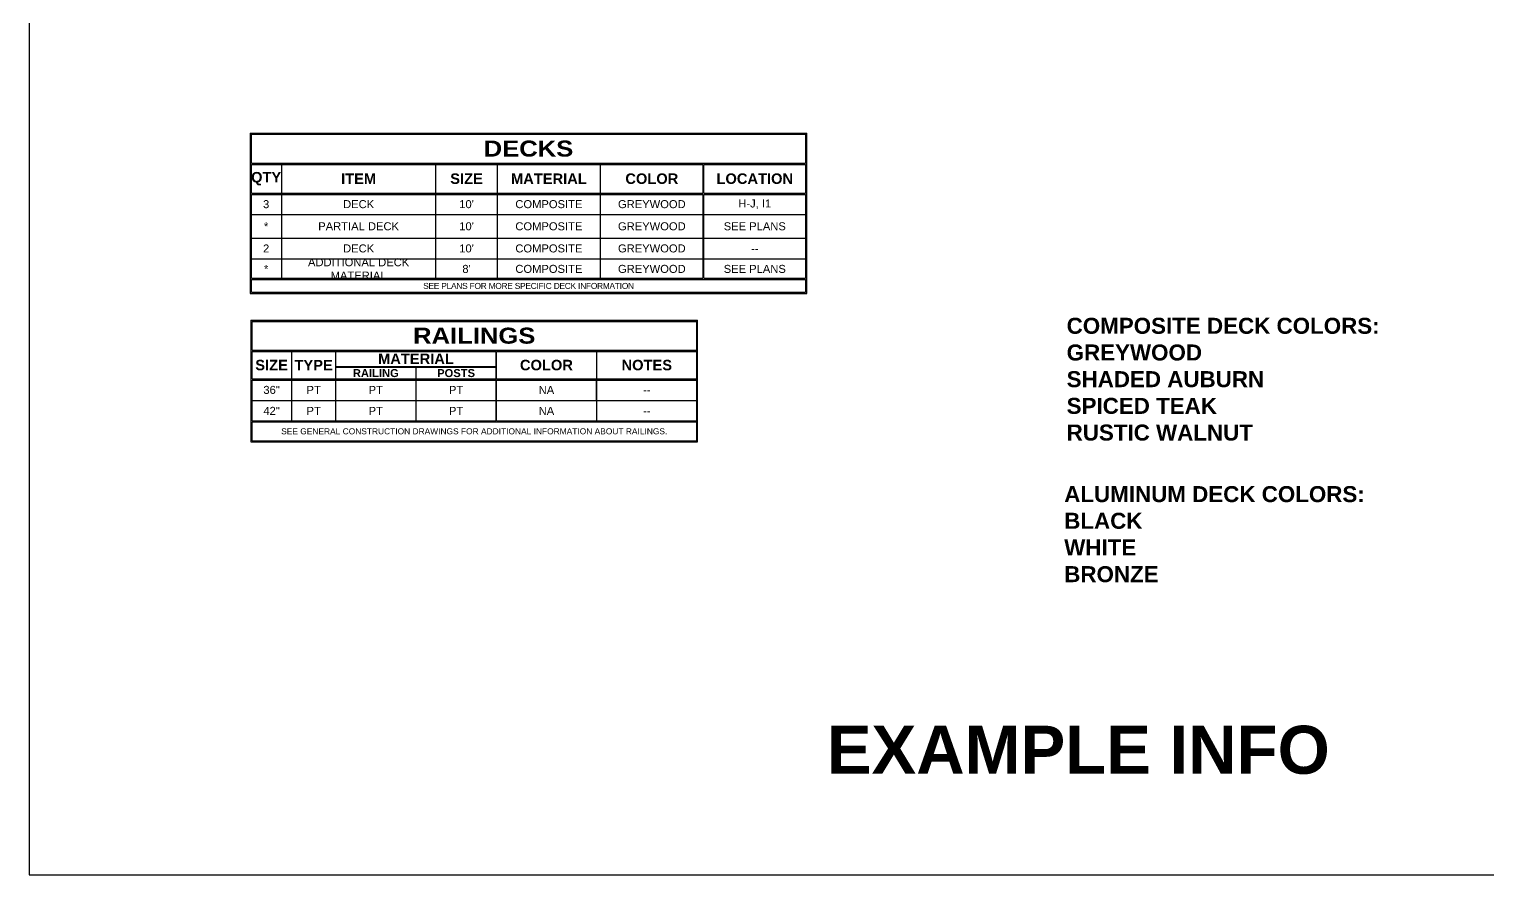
# Model space of a CAD drawing. Header units: inches. Extents: x 0 to 7225, y -1280 to 2424.
# Drawn here: x 5767 to 6496, y 830 to 1253 of the extents above; entities that cross this region are included whole.
import ezdxf

# ---------------------------------------------------------------- set-up
doc = ezdxf.new("R2010")
doc.units = ezdxf.units.IN
doc.header["$LTSCALE"] = 10
doc.header["$MEASUREMENT"] = 0
doc.layers.get('0').update_dxf_attribs({"linetype": 'CONTINUOUS'})
doc.layers.add('VIEWPORT', color=14, linetype='CONTINUOUS', plot=False)
doc.styles.add('style1', font='arial.ttf')
doc.styles.add('style2', font='arialbd.ttf')
doc.styles.add('style3', font='ariblk.ttf')

# ---------------------------------------------------------------- blocks, each defined once
blk = doc.blocks.new('*T81')
at = {"layer": 'VIEWPORT', "color": 0, "lineweight": -2, "transparency": 16777216}
for p, q in [((-0.3125, 0.3125), (277.9999999999991, 0.3125)), ((-0.3125, 0.3125), (-0.3125, -79.9287321384063)), ((277.9999999999991, -15.03080753819881), (277.9999999999991, 0.3125)), ((0.3125, -0.3125), (277.3749999999991, -0.3125)), ((0.3125, -14.71830753819881), (0.3125, -0.3125)), ((277.3749999999991, -0.3125), (277.3749999999991, -14.71830753819881)), ((0.3125, -29.71830753819881), (0.3125, -15.34330753819881)), ((15.3125, -15.34330753819881), (15.3125, -29.71830753819881)), ((15.5625, -29.71830753819881), (15.5625, -15.34330753819881)), ((92.3125, -15.34330753819881), (92.3125, -29.71830753819881)), ((92.5625, -29.71830753819881), (92.5625, -15.34330753819881)), ((123.1875, -15.34330753819881), (123.1875, -29.71830753819881)), ((123.4375, -29.71830753819881), (123.4375, -15.34330753819881)), ((174.645833333333, -15.34330753819881), (174.645833333333, -29.71830753819881)), ((174.895833333333, -29.71830753819881), (174.895833333333, -15.34330753819881)), ((225.9166666666661, -15.34330753819881), (225.9166666666661, -29.71830753819881)), ((226.5416666666661, -29.71830753819881), (226.5416666666661, -15.34330753819881)), ((277.3749999999991, -15.34330753819881), (277.3749999999991, -29.71830753819881)), ((277.9999999999991, -30.03080753819881), (277.9999999999991, -15.03080753819881)), ((0.3125, -29.71830753819881), (15.3125, -29.71830753819881)), ((0.3125, -30.34330753819881), (15.3125, -30.34330753819881)), ((0.3125, -40.49018650496919), (0.3125, -30.34330753819881)), ((15.3125, -30.34330753819881), (15.3125, -72.3037321384063)), ((15.5625, -29.71830753819881), (92.3125, -29.71830753819881)), ((15.5625, -30.34330753819881), (92.3125, -30.34330753819881)), ((15.5625, -40.49018650496919), (15.5625, -30.34330753819881)), ((92.3125, -30.34330753819881), (92.3125, -72.3037321384063)), ((92.5625, -29.71830753819881), (123.1875, -29.71830753819881)), ((92.5625, -30.34330753819881), (123.1875, -30.34330753819881)), ((92.5625, -40.49018650496919), (92.5625, -30.34330753819881)), ((123.1875, -30.34330753819881), (123.1875, -72.3037321384063)), ((123.4375, -29.71830753819881), (174.645833333333, -29.71830753819881)), ((123.4375, -30.34330753819881), (174.748333333333, -30.34330753819881)), ((123.4375, -40.49018650496919), (123.4375, -30.34330753819881)), ((174.7933333333331, -30.34330753819881), (225.9166666666661, -30.34330753819881)), ((174.895833333333, -29.71830753819881), (225.9166666666661, -29.71830753819881)), ((225.9166666666661, -30.34330753819881), (225.9166666666661, -72.3037321384063)), ((226.5416666666661, -29.71830753819881), (277.3749999999991, -29.71830753819881)), ((226.5416666666661, -30.34330753819881), (277.3749999999991, -30.34330753819881)), ((226.5416666666661, -40.49018650496919), (226.5416666666661, -30.34330753819881)), ((277.3749999999991, -30.34330753819881), (277.3749999999991, -72.3037321384063)), ((277.9999999999991, -40.49018650496919), (277.9999999999991, -30.03080753819881)), ((0.3125, -52.15685317163593), (0.3125, -40.49018650496919)), ((15.5625, -40.49018650496919), (92.3125, -40.49018650496919)), ((15.5625, -52.15685317163593), (15.5625, -40.49018650496919)), ((92.5625, -40.49018650496919), (123.1875, -40.49018650496919)), ((92.5625, -52.15685317163593), (92.5625, -40.49018650496919)), ((123.4375, -40.49018650496919), (174.748333333333, -40.49018650496919)), ((123.4375, -52.15685317163593), (123.4375, -40.49018650496919)), ((174.645833333333, -40.49018650496919), (174.645833333333, -52.15685317163593)), ((174.7933333333331, -40.49018650496919), (225.9166666666661, -40.49018650496919)), ((174.895833333333, -52.15685317163593), (174.895833333333, -40.49018650496919)), ((226.5416666666661, -40.49018650496919), (277.3749999999991, -40.49018650496919)), ((226.5416666666661, -52.15685317163593), (226.5416666666661, -40.49018650496919)), ((277.9999999999991, -52.15685317163593), (277.9999999999991, -40.49018650496919)), ((0.3125, -62.6162321384063), (0.3125, -52.15685317163593)), ((15.5625, -52.15685317163593), (92.3125, -52.15685317163593)), ((15.5625, -62.6162321384063), (15.5625, -52.15685317163593)), ((92.5625, -52.15685317163593), (123.1875, -52.15685317163593)), ((92.5625, -62.6162321384063), (92.5625, -52.15685317163593)), ((123.4375, -52.15685317163593), (174.645833333333, -52.15685317163593)), ((123.4375, -62.6162321384063), (123.4375, -52.15685317163593)), ((174.895833333333, -52.15685317163593), (225.9166666666661, -52.15685317163593)), ((226.5416666666661, -52.15685317163593), (277.3749999999991, -52.15685317163593)), ((226.5416666666661, -62.6162321384063), (226.5416666666661, -52.15685317163593)), ((277.9999999999991, -62.6162321384063), (277.9999999999991, -52.15685317163593)), ((0.3125, -72.3037321384063), (0.3125, -62.6162321384063)), ((15.5625, -62.6162321384063), (92.3125, -62.6162321384063)), ((15.5625, -72.3037321384063), (15.5625, -62.6162321384063)), ((92.5625, -62.6162321384063), (123.1875, -62.6162321384063)), ((92.5625, -72.3037321384063), (92.5625, -62.6162321384063)), ((123.4375, -62.6162321384063), (174.748333333333, -62.6162321384063)), ((123.4375, -72.3037321384063), (123.4375, -62.6162321384063)), ((174.7933333333331, -62.6162321384063), (225.9166666666661, -62.6162321384063)), ((226.5416666666661, -62.6162321384063), (277.3749999999991, -62.6162321384063)), ((226.5416666666661, -72.3037321384063), (226.5416666666661, -62.6162321384063)), ((277.9999999999991, -72.6162321384063), (277.9999999999991, -62.6162321384063)), ((277.9999999999991, -79.9287321384063), (277.9999999999991, -72.6162321384063)), ((-0.3125, -79.9287321384063), (277.9999999999991, -79.9287321384063)), ((0.3125, -79.3037321384063), (0.3125, -72.9287321384063)), ((0.3125, -79.3037321384063), (277.3749999999991, -79.3037321384063)), ((277.3749999999991, -72.9287321384063), (277.3749999999991, -79.3037321384063))]:
    blk.add_line(p, q, dxfattribs=at)
at = {"layer": 'VIEWPORT', "color": 0, "linetype": 'ByBlock', "lineweight": -2, "transparency": 16777216}
for p, q in [((0.3125, -14.71830753819881), (277.3749999999991, -14.71830753819881)), ((0.3125, -15.34330753819881), (15.3125, -15.34330753819881)), ((15.5625, -15.34330753819881), (92.3125, -15.34330753819881)), ((92.5625, -15.34330753819881), (123.1875, -15.34330753819881)), ((123.4375, -15.34330753819881), (174.645833333333, -15.34330753819881)), ((174.895833333333, -15.34330753819881), (225.9166666666661, -15.34330753819881)), ((226.5416666666661, -15.34330753819881), (277.3749999999991, -15.34330753819881)), ((174.748333333333, -30.34330753819881), (174.748333333333, -40.49018650496919)), ((174.7933333333331, -40.49018650496919), (174.7933333333331, -30.34330753819881)), ((0.3125, -40.49018650496919), (15.3125, -40.49018650496919)), ((0.3125, -52.15685317163593), (15.3125, -52.15685317163593)), ((174.748333333333, -52.15685317163593), (174.748333333333, -72.3037321384063)), ((174.7933333333331, -62.6162321384063), (174.7933333333331, -52.15685317163593)), ((0.3125, -62.6162321384063), (15.3125, -62.6162321384063)), ((174.7933333333331, -72.3037321384063), (174.7933333333331, -62.6162321384063)), ((0.3125, -72.3037321384063), (15.3125, -72.3037321384063)), ((15.5625, -72.3037321384063), (92.3125, -72.3037321384063)), ((92.5625, -72.3037321384063), (123.1875, -72.3037321384063)), ((123.4375, -72.3037321384063), (174.748333333333, -72.3037321384063)), ((174.7933333333331, -72.3037321384063), (225.9166666666661, -72.3037321384063)), ((226.5416666666661, -72.3037321384063), (277.3749999999991, -72.3037321384063)), ((0.3125, -72.9287321384063), (15.5625, -72.9287321384063)), ((15.3125, -72.9287321384063), (92.5625, -72.9287321384063)), ((92.3125, -72.9287321384063), (123.4375, -72.9287321384063)), ((123.1875, -72.9287321384063), (174.7933333333331, -72.9287321384063)), ((174.748333333333, -72.9287321384063), (226.5416666666661, -72.9287321384063)), ((225.9166666666661, -72.9287321384063), (277.3749999999991, -72.9287321384063))]:
    blk.add_line(p, q, dxfattribs=at)
at = {"layer": 'VIEWPORT', "color": 222, "transparency": 16777216, "attachment_point": 5}
for s, insert, char_height, width, style in [('DECKS', (138.84375, -7.515403769099521), 8, 275.6874999999999, 'style3'), ('QTY', (7.71875, -22.53080753819881), 5.25, 13.4375, 'style2'), ('ITEM ', (53.9375, -22.53080753819881), 5.25, 75, 'style2'), ('SIZE', (107.875, -22.53080753819881), 5.25, 28.875, 'style2'), ('MATERIAL', (149.0416666666661, -22.53080753819881), 5.25, 49.45833333333333, 'style2'), ('COLOR', (200.5, -22.53080753819881), 5.25, 49.45833333333333, 'style2'), ('LOCATION', (251.958333333333, -22.53080753819881), 5.25, 49.45833333333333, 'style2'), ('3', (7.71875, -35.26049702158389), 4, 13.4375, 'style1'), ('DECK', (53.9375, -35.26049702158389), 4, 75, 'style1'), ("10'", (107.875, -35.26049702158389), 4, 28.875, 'style1'), ('COMPOSITE', (149.0416666666661, -35.26049702158389), 4, 49.45833333333333, 'style1'), ('GREYWOOD', (200.5, -35.26049702158389), 4, 49.45833333333333, 'style1'), ('H-J, I1', (251.958333333333, -35.26049702158389), 4, 49.45833333333333, 'style1'), ('*', (7.71875, -46.32351983830267), 4, 13.4375, 'style1'), ('PARTIAL DECK', (53.9375, -46.32351983830267), 4, 75, 'style1'), ("10'", (107.875, -46.32351983830267), 4, 28.875, 'style1'), ('COMPOSITE', (149.0416666666661, -46.32351983830267), 4, 49.45833333333333, 'style1'), ('GREYWOOD', (200.5, -46.32351983830267), 4, 49.45833333333333, 'style1'), ('SEE PLANS', (251.958333333333, -46.32351983830267), 4, 49.45833333333333, 'style1'), ('2', (7.71875, -57.38654265502123), 4, 13.4375, 'style1'), ('DECK', (53.9375, -57.38654265502123), 4, 75, 'style1'), ("10'", (107.875, -57.38654265502123), 4, 28.875, 'style1'), ('COMPOSITE', (149.0416666666661, -57.38654265502123), 4, 49.45833333333333, 'style1'), ('GREYWOOD', (200.5, -57.38654265502123), 4, 49.45833333333333, 'style1'), ('--', (251.958333333333, -57.38654265502123), 4, 49.45833333333333, 'style1'), ('*', (7.71875, -67.6162321384063), 4, 13.4375, 'style1'), ('ADDITIONAL DECK MATERIAL', (53.9375, -67.6162321384063), 4, 75, 'style1'), ("8'", (107.875, -67.6162321384063), 4, 28.875, 'style1'), ('COMPOSITE', (149.0416666666661, -67.6162321384063), 4, 49.45833333333333, 'style1'), ('GREYWOOD', (200.5, -67.6162321384063), 4, 49.45833333333333, 'style1'), ('SEE PLANS', (251.958333333333, -67.6162321384063), 4, 49.45833333333333, 'style1'), ('{\\T0.95;SEE PLANS FOR MORE SPECIFIC DECK INFORMATION}', (138.84375, -76.1162321384063), 3, 275.6874999999999, 'style1')]:
    blk.add_mtext(s, dxfattribs=dict(at, insert=insert, char_height=char_height, width=width, style=style))
blk = doc.blocks.new('*T83')
at = {"layer": 'VIEWPORT', "color": 0, "lineweight": -2, "transparency": 16777216}
for p, q in [((-0.3125, 0.3125), (223, 0.3125)), ((-0.3125, 0.3125), (-0.3125, -60.59539880507282)), ((223, -15.03080753819881), (223, 0.3125)), ((0.3125, -0.3125), (222.375, -0.3125)), ((0.3125, -14.71830753819881), (0.3125, -0.3125)), ((222.375, -0.3125), (222.375, -14.71830753819881)), ((0.3125, -23.03080753819881), (0.3125, -15.34330753819881)), ((19.94375000000036, -15.34330753819881), (19.94375000000036, -29.05164087153207)), ((20.19375000000036, -23.03080753819881), (20.19375000000036, -15.34330753819881)), ((41.94375000000036, -15.34330753819881), (41.94375000000036, -29.05164087153207)), ((42.19375000000036, -22.90580753819881), (42.19375000000036, -15.34330753819881)), ((122.21875, -15.34330753819881), (122.21875, -22.90580753819881)), ((122.46875, -23.15580753819881), (122.46875, -15.34330753819881)), ((172.390625, -15.34330753819881), (172.390625, -29.05164087153207)), ((172.640625, -23.03080753819881), (172.640625, -15.34330753819881)), ((222.375, -15.34330753819881), (222.375, -29.05164087153207)), ((223, -23.03080753819881), (223, -15.03080753819881)), ((0.3125, -29.05164087153207), (0.3125, -23.03080753819881)), ((0.3125, -29.05164087153207), (41.94375000000036, -29.05164087153207)), ((20.19375000000036, -29.05164087153207), (20.19375000000036, -23.03080753819881)), ((42.19375000000036, -22.90580753819881), (122.21875, -22.90580753819881)), ((42.19375000000036, -23.15580753819881), (82.08125000000018, -23.15580753819881)), ((42.19375000000036, -29.05164087153207), (42.19375000000036, -23.15580753819881)), ((42.19375000000036, -29.05164087153207), (82.08125000000018, -29.05164087153207)), ((82.08125000000018, -23.15580753819881), (82.08125000000018, -29.05164087153207)), ((82.33125000000018, -23.15580753819881), (122.46875, -23.15580753819881)), ((82.33125000000018, -29.05164087153207), (82.33125000000018, -23.15580753819881)), ((82.33125000000018, -29.05164087153207), (172.390625, -29.05164087153207)), ((122.21875, -23.15580753819881), (122.21875, -29.05164087153207)), ((122.46875, -29.05164087153207), (122.46875, -22.90580753819881)), ((172.640625, -29.05164087153207), (172.640625, -23.03080753819881)), ((172.640625, -29.05164087153207), (222.375, -29.05164087153207)), ((223, -29.36414087153207), (223, -23.03080753819881)), ((0.3125, -29.67664087153207), (19.94375000000036, -29.67664087153207)), ((0.3125, -39.82351983830245), (0.3125, -29.67664087153207)), ((19.94375000000036, -29.67664087153207), (19.94375000000036, -49.97039880507282)), ((20.19375000000036, -29.67664087153207), (41.94375000000036, -29.67664087153207)), ((20.19375000000036, -39.82351983830245), (20.19375000000036, -29.67664087153207)), ((41.94375000000036, -29.67664087153207), (41.94375000000036, -49.97039880507282)), ((42.19375000000036, -29.67664087153207), (82.08125000000018, -29.67664087153207)), ((42.19375000000036, -39.82351983830245), (42.19375000000036, -29.67664087153207)), ((82.08125000000018, -29.67664087153207), (82.08125000000018, -49.97039880507282)), ((82.33125000000018, -29.67664087153207), (122.21875, -29.67664087153207)), ((82.33125000000018, -39.82351983830245), (82.33125000000018, -29.67664087153207)), ((122.21875, -29.67664087153207), (122.21875, -49.97039880507282)), ((122.46875, -29.67664087153207), (172.493125, -29.67664087153207)), ((122.46875, -39.82351983830245), (122.46875, -29.67664087153207)), ((172.538125, -29.67664087153207), (222.375, -29.67664087153207)), ((222.375, -29.67664087153207), (222.375, -49.97039880507282)), ((223, -39.82351983830245), (223, -29.36414087153207)), ((0.3125, -49.97039880507282), (0.3125, -39.82351983830245)), ((20.19375000000036, -49.97039880507282), (20.19375000000036, -39.82351983830245)), ((42.19375000000036, -39.82351983830245), (82.08125000000018, -39.82351983830245)), ((42.19375000000036, -49.97039880507282), (42.19375000000036, -39.82351983830245)), ((82.33125000000018, -39.82351983830245), (122.21875, -39.82351983830245)), ((82.33125000000018, -49.97039880507282), (82.33125000000018, -39.82351983830245)), ((122.46875, -39.82351983830245), (172.493125, -39.82351983830245)), ((122.46875, -49.97039880507282), (122.46875, -39.82351983830245)), ((172.390625, -39.82351983830245), (172.390625, -49.97039880507282)), ((172.538125, -39.82351983830245), (222.375, -39.82351983830245)), ((172.640625, -49.97039880507282), (172.640625, -39.82351983830245)), ((223, -50.28289880507282), (223, -39.82351983830245)), ((0.3125, -59.97039880507282), (0.3125, -50.59539880507282)), ((222.375, -50.59539880507282), (222.375, -59.97039880507282)), ((223, -60.59539880507282), (223, -50.28289880507282)), ((-0.3125, -60.59539880507282), (223, -60.59539880507282)), ((0.3125, -59.97039880507282), (222.375, -59.97039880507282))]:
    blk.add_line(p, q, dxfattribs=at)
at = {"layer": 'VIEWPORT', "color": 0, "linetype": 'ByBlock', "lineweight": -2, "transparency": 16777216}
for p, q in [((0.3125, -14.71830753819881), (222.375, -14.71830753819881)), ((0.3125, -15.34330753819881), (19.94375000000036, -15.34330753819881)), ((20.19375000000036, -15.34330753819881), (41.94375000000036, -15.34330753819881)), ((42.19375000000036, -15.34330753819881), (122.21875, -15.34330753819881)), ((122.46875, -15.34330753819881), (172.390625, -15.34330753819881)), ((172.640625, -15.34330753819881), (222.375, -15.34330753819881)), ((172.493125, -29.67664087153207), (172.493125, -39.82351983830245)), ((172.538125, -39.82351983830245), (172.538125, -29.67664087153207)), ((0.3125, -39.82351983830245), (19.94375000000036, -39.82351983830245)), ((20.19375000000036, -39.82351983830245), (41.94375000000036, -39.82351983830245)), ((0.3125, -49.97039880507282), (19.94375000000036, -49.97039880507282)), ((0.3125, -50.59539880507282), (20.19375000000036, -50.59539880507282)), ((19.94375000000036, -50.59539880507282), (42.19375000000036, -50.59539880507282)), ((20.19375000000036, -49.97039880507282), (41.94375000000036, -49.97039880507282)), ((41.94375000000036, -50.59539880507282), (82.33125000000018, -50.59539880507282)), ((42.19375000000036, -49.97039880507282), (82.08125000000018, -49.97039880507282)), ((82.08125000000018, -50.59539880507282), (122.46875, -50.59539880507282)), ((82.33125000000018, -49.97039880507282), (122.21875, -49.97039880507282)), ((122.21875, -50.59539880507282), (172.640625, -50.59539880507282)), ((122.46875, -49.97039880507282), (172.390625, -49.97039880507282)), ((172.390625, -50.59539880507282), (222.375, -50.59539880507282)), ((172.640625, -49.97039880507282), (222.375, -49.97039880507282))]:
    blk.add_line(p, q, dxfattribs=at)
at = {"layer": 'VIEWPORT', "color": 222, "transparency": 16777216, "attachment_point": 5}
for s, insert, char_height, width, style in [('RAILINGS', (111.34375, -7.515403769099521), 8, 220.6875, 'style3'), ('SIZE', (10.03437500000018, -22.19747420486556), 5.25, 18.06875, 'style2'), ('TYPE', (31.06875000000036, -22.19747420486556), 5.25, 20, 'style2'), ('MATERIAL', (82.20625000000018, -19.03080753819881), 5.25, 78.27499999999999, 'style2'), ('COLOR', (147.4296875, -22.19747420486556), 5.25, 48.171875, 'style2'), ('NOTES', (197.6015625, -22.19747420486556), 5.25, 48.171875, 'style2'), ('RAILING', (62.13750000000073, -26.19747420486556), 4, 38.1375, 'style2'), ('POSTS', (102.2749999999996, -26.19747420486556), 4, 38.1375, 'style2'), ('36"', (10.03437500000018, -34.59383035491715), 4, 18.06875, 'style1'), ('PT', (31.06875000000036, -34.59383035491715), 4, 20, 'style1'), ('PT', (62.13750000000073, -34.59383035491715), 4, 38.1375, 'style1'), ('PT', (102.2749999999996, -34.59383035491715), 4, 38.1375, 'style1'), ('NA', (147.4296875, -34.59383035491715), 4, 48.171875, 'style1'), ('--', (197.6015625, -34.59383035491715), 4, 48.171875, 'style1'), ('42"', (10.03437500000018, -45.05320932168752), 4, 18.06875, 'style1'), ('PT', (31.06875000000036, -45.05320932168752), 4, 20, 'style1'), ('PT', (62.13750000000073, -45.05320932168752), 4, 38.1375, 'style1'), ('PT', (102.2749999999996, -45.05320932168752), 4, 38.1375, 'style1'), ('NA', (147.4296875, -45.05320932168752), 4, 48.171875, 'style1'), ('--', (197.6015625, -45.05320932168752), 4, 48.171875, 'style1'), ('SEE GENERAL CONSTRUCTION DRAWINGS FOR ADDITIONAL INFORMATION ABOUT RAILINGS.', (111.34375, -55.28289880507282), 3, 220.6875, 'style1')]:
    blk.add_mtext(s, dxfattribs=dict(at, insert=insert, char_height=char_height, width=width, style=style))

msp = doc.modelspace()

# ---------------------------------------------------------------- linework, layer by layer
at = {"layer": 'VIEWPORT', "color": 0}
msp.add_lwpolyline([(6713.093007075885, 1675.396831151139), (5766.964233225001, 1675.396831151139), (5766.964233225001, 830.1633054494278), (6713.093007075885, 830.1633054494278)], close=True, dxfattribs=at)

# ---------------------------------------------------------------- block references
for name, p in [('*T81', (5877.701320358436, 1200.572006635697)), ('*T83', (5878.087947844482, 1107.078683230417))]:
    msp.add_blockref(name, p)

# ---------------------------------------------------------------- texts
at = {"layer": 'VIEWPORT', "color": 171, "width": 272.6995618826622, "attachment_point": 1, "style": 'style2'}
for s, insert, char_height in [('COMPOSITE DECK COLORS:\\PGREYWOOD\\PSHADED AUBURN\\PSPICED TEAK\\PRUSTIC WALNUT', (6285.549558938154, 1108.540920602839), 8), ('ALUMINUM DECK COLORS:\\PBLACK\\PWHITE\\PBRONZE', (6284.347319952948, 1024.427162365469), 8), ('EXAMPLE INFO', (6165.635449733317, 904.6635597468603), 24)]:
    msp.add_mtext(s, dxfattribs=dict(at, insert=insert, char_height=char_height))

doc.saveas('drawing.dxf')
